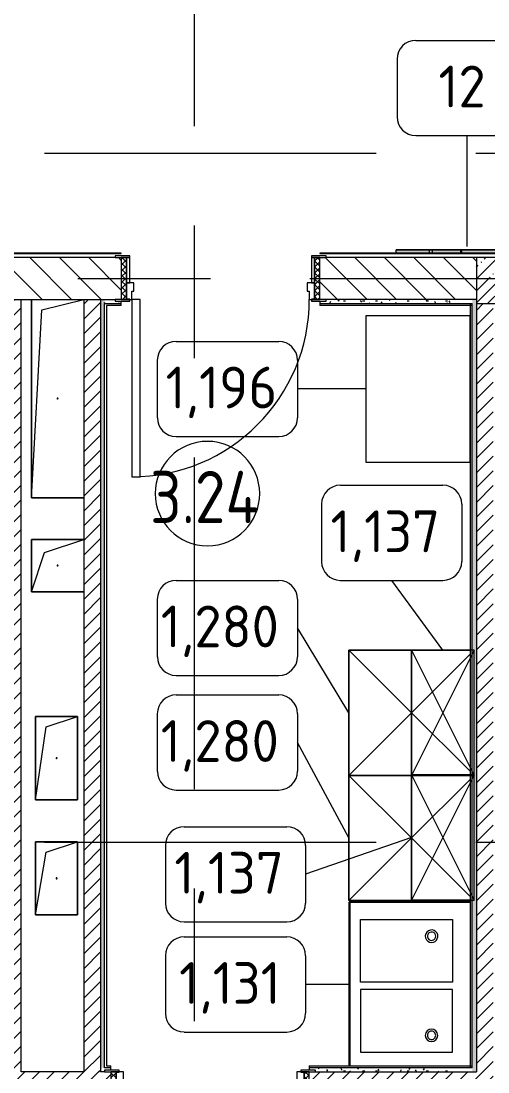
# Model space of a CAD drawing. Header units: millimetres. Extents: x 957 to 67880, y -2706 to 27400.
# Drawn here: x 34500 to 36736, y 6700 to 11733 of the extents above; entities that cross this region are included whole.
import ezdxf

# ---------------------------------------------------------------- set-up
doc = ezdxf.new("R2010")
doc.units = ezdxf.units.MM
doc.linetypes.add('Осевая', pattern=[3175, 635, -476.25, 1587.5, -476.25])
for name, color, linetype, lineweight in [('A-AREA-IDEN', 7, 'Continuous', 9), ('A-DOOR', 7, 'Continuous', 9), ('A-DOOR-FRAM-2', 7, 'Continuous', 9), ('A-GENM', 7, 'Continuous', 9), ('A-WALL', 7, 'Continuous', 9), ('I-FURN-IDEN', 7, 'Continuous', 9), ('I-WALL', 7, 'Continuous', 9), ('Оси-2', 7, 'Осевая', 9)]:
    doc.layers.add(name, color=color, linetype=linetype, lineweight=lineweight)
for name, color, linetype, lineweight, true_color in [('A-DOOR-1', 7, 'Continuous', 9, 0xc0c0c0), ('A-DOOR-FRAM-1', 7, 'Continuous', 9, 0xc0c0c0), ('A-WALL-1', 9, 'Continuous', 9, 0x808080), ('A-WALL-FNSH-1', 9, 'Continuous', 9, 0x808080), ('I-FURN-1', 9, 'Continuous', 9, 0x808080), ('P-SANR-FIXT-1', 9, 'Continuous', 13, 0x808080)]:
    doc.layers.add(name, color=color, linetype=linetype, lineweight=lineweight, true_color=true_color)
doc.layers.add('I-FURN-3', color=7, linetype='Continuous', lineweight=9, transparency=1)
doc.styles.add('GOST Common_3', font='GOST_Common.ttf', dxfattribs={"width": 0.9, "height": 250})
doc.styles.add('GOST Common_4', font='GOST_Common.ttf', dxfattribs={"height": 200})
pattern_1 = [(45, (-57529.54, 0), (-35.35534, 35.35534), [])]
pattern_2 = [(0, (-57529.542, 0), (121.92, 30.48), [10.058, -81.382, 10.058, -81.382, -487.68]), (0, (-57529.542, 0), (121.92, 30.48), [-182.88, 10.058, -172.822, 10.058, -81.382, -213.36]), (0, (-57529.542, 0), (121.92, 30.48), [-457.2, 10.058, -50.902, 10.058, -142.342]), (120, (-57483.822, 15.24), (-87.356454, 90.345817), [10.058, -81.382, 10.058, -81.382, -487.68]), (120, (-57483.822, 15.24), (-87.356454, 90.345817), [-182.88, 10.058, -172.822, 10.058, -81.382, -213.36]), (120, (-57483.822, 15.24), (-87.356454, 90.345817), [-457.2, 10.058, -50.902, 10.058, -142.342]), (240, (-57468.582, 76.2), (-34.563546, -120.825817), [10.058, -81.382, 10.058, -81.382, -487.68]), (240, (-57468.582, 76.2), (-34.563546, -120.825817), [-182.88, 10.058, -172.822, 10.058, -81.382, -213.36]), (240, (-57468.582, 76.2), (-34.563546, -120.825817), [-457.2, 10.058, -50.902, 10.058, -142.342])]

# ---------------------------------------------------------------- blocks, each defined once
blk = doc.blocks.new('110_Дверь_СКБ_1Ст_Внутренняя1 - Д-8 950x2100h_охрана-V9-План расстановки мебели и оборудования 3 этажа в осях 23-33')
at = {"layer": 'A-DOOR'}
h = blk.add_hatch(dxfattribs=at)
h.set_pattern_fill('FP_6', color=256, style=0, pattern_type=2)
h.set_pattern_definition([(135, (1826.41, 164.685), (-14.14214, -14.14214), []), (225, (1826.41, 164.685), (14.14214, -14.14214), [])])
h.paths.add_polyline_path([(462.5, 100), (462.5, -100), (487.5, -100), (487.5, 100)])
at = {"layer": 'A-DOOR-FRAM-2'}
h = blk.add_hatch(dxfattribs=at)
h.set_pattern_fill('FP_7', color=256, style=0, pattern_type=2)
h.set_pattern_definition([(45, (-296.384, 164.685), (-14.1421, 14.1421), []), (135, (-296.384, 164.685), (-14.1421, -14.1421), [])])
h.paths.add_polyline_path([(-438.6, 100), (-462.5, 100), (-462.5, -100), (-437.5, -100), (-437.5, 100)])
at = {"layer": 'A-DOOR-1'}
for p, q in [((437.5, 950), (397.5, 950)), ((397.5, 950), (397.5, 100)), ((437.5, 100), (437.5, 950)), ((397.5, 100), (437.5, 100))]:
    blk.add_line(p, q, dxfattribs=at)
blk.add_arc((437.5, 100), 850, 90, 180, dxfattribs=at)
at = {"layer": 'A-DOOR-FRAM-1'}
for p, q in [((-422.5, 108), (-492.5, 108)), ((-492.5, 108), (-492.5, 100)), ((-422.5, 100), (-422.5, 108)), ((517.5, 108), (447.5, 108)), ((447.5, 108), (447.5, 100)), ((517.5, 100), (517.5, 108)), ((-492.5, 100), (-422.5, 100)), ((-437.5, 100), (-462.5, 100)), ((-462.5, 100), (-462.5, -100)), ((-412.5, 100), (-437.5, 100)), ((-437.5, 100), (-437.5, 20)), ((-437.5, -100), (-437.5, 100)), ((-422.5, 100), (-437.5, 100)), ((-437.5, 100), (-437.5, 99)), ((-437.5, 99), (-422.5, 99)), ((-422.5, 99), (-422.5, 100)), ((-412.5, 60), (-412.5, 100)), ((-402.5, 60), (-412.5, 60)), ((-402.5, 20), (-402.5, 60)), ((437.5, 60), (427.5, 60)), ((427.5, 60), (427.5, 20)), ((437.5, 100), (437.5, 60)), ((462.5, 100), (437.5, 100)), ((462.5, 100), (447.5, 100)), ((447.5, 100), (447.5, 99)), ((447.5, 100), (517.5, 100)), ((447.5, 99), (462.5, 99)), ((462.5, 20), (462.5, 100)), ((487.5, 100), (462.5, 100)), ((462.5, 100), (462.5, -100)), ((462.5, 99), (462.5, 100)), ((487.5, -100), (487.5, 100)), ((-437.5, 20), (-402.5, 20)), ((-422.5, 20), (-437.5, 20)), ((-437.5, 20), (-437.5, -100)), ((-422.5, -100), (-422.5, 20)), ((427.5, 20), (462.5, 20)), ((462.5, 20), (447.5, 20)), ((447.5, 20), (447.5, -100)), ((462.5, -100), (462.5, 20)), ((-422.5, -100), (-492.5, -100)), ((-492.5, -100), (-492.5, -108)), ((-462.5, -100), (-437.5, -100)), ((-437.5, -100), (-422.5, -100)), ((-422.5, -108), (-422.5, -100)), ((447.5, -100), (462.5, -100)), ((517.5, -100), (447.5, -100)), ((447.5, -100), (447.5, -108)), ((462.5, -100), (487.5, -100)), ((517.5, -108), (517.5, -100)), ((-492.5, -108), (-422.5, -108)), ((447.5, -108), (517.5, -108))]:
    blk.add_line(p, q, dxfattribs=at)
blk = doc.blocks.new('110_Дверь_СКБ_1Ст_Внутренняя1 - Д-8 950x2100h_охрана-32224770-План расстановки мебели и оборудования 3 этажа в осях 23-33')
at = {"layer": 'A-DOOR'}
h = blk.add_hatch(dxfattribs=at)
h.set_pattern_fill('FP_16', color=256, style=0, pattern_type=2)
h.set_pattern_definition([(135, (1826.41, 104.685), (-14.14214, -14.14214), []), (225, (1826.41, 104.685), (14.14214, -14.14214), [])])
h.paths.add_polyline_path([(487.5, 40), (462.5, 40), (462.5, -40), (487.5, -40)])
at = {"layer": 'A-DOOR-FRAM-2'}
h = blk.add_hatch(dxfattribs=at)
h.set_pattern_fill('FP_17', color=256, style=0, pattern_type=2)
h.set_pattern_definition([(45, (-296.384, 104.685), (-14.1421, 14.1421), []), (135, (-296.384, 104.685), (-14.1421, -14.1421), [])])
h.paths.add_polyline_path([(-437.5, 40), (-462.5, 40), (-462.5, -40), (-437.5, -39.4)])
at = {"layer": 'A-DOOR-1'}
for p, q in [((437.5, 890), (397.5, 890)), ((397.5, 890), (397.5, 40)), ((437.5, 40), (437.5, 890)), ((397.5, 40), (437.5, 40))]:
    blk.add_line(p, q, dxfattribs=at)
blk.add_arc((437.5, 40), 850, 90, 180, dxfattribs=at)
at = {"layer": 'A-DOOR-FRAM-1'}
for p, q in [((-422.5, 48), (-492.5, 48)), ((-492.5, 48), (-492.5, 40)), ((-492.5, 40), (-422.5, 40)), ((-437.5, 40), (-462.5, 40)), ((-462.5, 40), (-462.5, -40)), ((-412.5, 40), (-437.5, 40)), ((-437.5, 40), (-437.5, -40)), ((-437.5, -40), (-437.5, 40)), ((-422.5, 40), (-437.5, 40)), ((-437.5, 40), (-437.5, 39)), ((-437.5, 39), (-422.5, 39)), ((-422.5, 40), (-422.5, 48)), ((-422.5, 39), (-422.5, 40)), ((-412.5, 0), (-412.5, 40)), ((-402.5, 0), (-412.5, 0)), ((-402.5, -40), (-402.5, 0)), ((437.5, 0), (427.5, 0)), ((427.5, 0), (427.5, -40)), ((437.5, 40), (437.5, 0)), ((462.5, 40), (437.5, 40)), ((517.5, 48), (447.5, 48)), ((447.5, 48), (447.5, 40)), ((462.5, 40), (447.5, 40)), ((447.5, 40), (447.5, 39)), ((447.5, 40), (517.5, 40)), ((447.5, 39), (462.5, 39)), ((462.5, -40), (462.5, 40)), ((487.5, 40), (462.5, 40)), ((462.5, 40), (462.5, -40)), ((462.5, 39), (462.5, 40)), ((487.5, -40), (487.5, 40)), ((517.5, 40), (517.5, 48)), ((-422.5, -40), (-492.5, -40)), ((-492.5, -40), (-492.5, -48)), ((-492.5, -48), (-422.5, -48)), ((-462.5, -40), (-437.5, -40)), ((-422.5, -39), (-437.5, -39)), ((-437.5, -39), (-437.5, -40)), ((-437.5, -40), (-402.5, -40)), ((-437.5, -40), (-422.5, -40)), ((-422.5, -40), (-422.5, -39)), ((-422.5, -48), (-422.5, -40)), ((427.5, -40), (462.5, -40)), ((462.5, -39), (447.5, -39)), ((447.5, -39), (447.5, -40)), ((447.5, -40), (462.5, -40)), ((517.5, -40), (447.5, -40)), ((447.5, -40), (447.5, -48)), ((447.5, -48), (517.5, -48)), ((462.5, -40), (462.5, -39)), ((462.5, -40), (487.5, -40)), ((517.5, -48), (517.5, -40))]:
    blk.add_line(p, q, dxfattribs=at)
blk = doc.blocks.new('DOO_2D_Мойка двойная - 800х600-18611705-План расстановки мебели и оборудования 3 этажа в осях 23-33')
at = {"layer": 'P-SANR-FIXT-1'}
for p, q in [((-400, -416.2), (-400, 161)), ((-317.5, -365), (-317.5, 75)), ((-317.5, 75), (-17.5, 75)), ((-17.5, 75), (-17.5, -365)), ((17.5, 75), (17.5, -365)), ((317.5, 75), (17.5, 75)), ((317.5, -365), (317.5, 75)), ((-17.5, -365), (-317.5, -365)), ((17.5, -365), (317.5, -365)), ((-400, -420), (-400, -416.2)), ((383.5, -420), (-400, -420))]:
    blk.add_line(p, q, dxfattribs=at)
for centre, radius, start, end in [((-237.5, -25), 30, 360, 135), ((237.5, -25), 30, 90, 0), ((237.5, -25), 30, 0, 90), ((-237.5, -25), 30, 135, 360), ((-237.5, -25), 20, 51.4286, 360), ((-237.5, -25), 20, 360, 51.4286), ((237.5, -25), 20, 102.8571, 205.7143), ((237.5, -25), 20, 205.7143, 257.1429), ((237.5, -25), 20, 0, 102.8571), ((237.5, -25), 20, 257.1429, 308.5714), ((237.5, -25), 20, 308.5714, 0)]:
    blk.add_arc(centre, radius, start, end, dxfattribs=at)
blk = doc.blocks.new('GM_Отверстие прямоугольное _в плите_ - Отверстие-21958801-План расстановки мебели и оборудования 3 этажа в осях 23-33')
at = {"layer": 'A-GENM'}
for p, q in [((-100, -175), (-100, 175)), ((-100, 175), (100, 175)), ((100, 175), (-100, 175)), ((-100, 175), (-100, -175)), ((-50, 125), (100, 175)), ((100, 175), (100, -175)), ((100, -175), (100, 175)), ((-100, -175), (-50, 125)), ((100, -175), (-100, -175)), ((-100, -175), (100, -175))]:
    blk.add_line(p, q, dxfattribs=at)
for start, end in [(360, 180), (180, 360)]:
    blk.add_arc((0, 0), 2.5, start, end, dxfattribs=at)
blk = doc.blocks.new('GM_Отверстие прямоугольное _в плите_ - Отверстие-21992361-План расстановки мебели и оборудования 3 этажа в осях 23-33')
at = {"layer": 'A-GENM'}
for p, q in [((-100, -200), (-100, 200)), ((-100, 200), (100, 200)), ((100, 200), (-100, 200)), ((-100, 200), (-100, -200)), ((-50, 150), (100, 200)), ((100, 200), (100, -200)), ((100, -200), (100, 200)), ((-100, -200), (-50, 150)), ((100, -200), (-100, -200)), ((-100, -200), (100, -200))]:
    blk.add_line(p, q, dxfattribs=at)
for start, end in [(360, 180), (180, 360)]:
    blk.add_arc((0, 0), 2.5, start, end, dxfattribs=at)
blk = doc.blocks.new('GM_Отверстие прямоугольное _в плите_ - Отверстие-21992459-План расстановки мебели и оборудования 3 этажа в осях 23-33')
at = {"layer": 'A-GENM'}
for p, q in [((-125, -475), (-125, 475)), ((-125, 475), (-125, -475)), ((-75, 425), (125, 475)), ((-125, -475), (-75, 425)), ((125, -475), (-125, -475)), ((-125, -475), (125, -475))]:
    blk.add_line(p, q, dxfattribs=at)
for start, end in [(360, 180), (180, 360)]:
    blk.add_arc((0, 0), 2.5, start, end, dxfattribs=at)
blk = doc.blocks.new('GM_Отверстие прямоугольное _в плите_ - Отверстие-21605184-План расстановки мебели и оборудования 3 этажа в осях 23-33')
at = {"layer": 'A-GENM'}
for p, q in [((-125, -125), (-125, 125)), ((-125, 125), (125, 125)), ((125, 125), (-125, 125)), ((-125, 125), (-125, -125)), ((-62.5, 62.5), (125, 125)), ((-125, -125), (-62.5, 62.5)), ((125, -125), (-125, -125)), ((-125, -125), (125, -125))]:
    blk.add_line(p, q, dxfattribs=at)
for start, end in [(360, 180), (180, 360)]:
    blk.add_arc((0, 0), 2.5, start, end, dxfattribs=at)
blk = doc.blocks.new('Стол базовый прямоугольный - 1_196-25596001-План расстановки мебели и оборудования 3 этажа в осях 23-33')
at = {"layer": 'I-FURN-1'}
for p, q in [((350, 250), (-350, 250)), ((-350, 250), (-350, -250)), ((350, -250), (350, 250)), ((-350, -250), (350, -250))]:
    blk.add_line(p, q, dxfattribs=at)
blk = doc.blocks.new('Шкаф параметрический - 1_280-25596496-План расстановки мебели и оборудования 3 этажа в осях 23-33')
at = {"layer": 'I-FURN-1'}
for p, q in [((0, 582.3), (0, 300)), ((0, 300), (0, 582.3)), ((17.7, 582.3), (300, 300)), ((300, 300), (582.3, 582.3)), ((600, 300), (600, 582.3)), ((600, 582.3), (600, 300)), ((0, 0), (300, 300)), ((0, 300), (0, 0)), ((0, 0), (0, 300)), ((300, 300), (600, 0)), ((600, 0), (600, 300)), ((600, 300), (600, 0)), ((0, 0), (600, 0)), ((600, 0), (0, 0))]:
    blk.add_line(p, q, dxfattribs=at)
blk = doc.blocks.new('Шкаф параметрический - 1_137-25596775-План расстановки мебели и оборудования 3 этажа в осях 23-33')
at = {"layer": 'I-FURN-1'}
for p, q in [((0, 0), (600, 300)), ((0, 300), (600, 0)), ((600, 300), (0, 300)), ((0, 300), (0, 0)), ((0, 0), (0, 282.3)), ((600, 0), (600, 300)), ((600, 282.3), (600, 0)), ((0, 0), (600, 0)), ((598.1, 0), (0, 0)), ((600, 0), (598.1, 0))]:
    blk.add_line(p, q, dxfattribs=at)
blk = doc.blocks.new('Шкаф параметрический - 1_137-V74-План расстановки мебели и оборудования 3 этажа в осях 23-33')
at = {"layer": 'I-FURN-1'}
for p, q in [((0, 0), (600, 300)), ((0, 300), (600, 0)), ((600, 300), (0, 300)), ((0, 300), (0, 0)), ((0, 0), (0, 282.3)), ((600, 0), (600, 300)), ((600, 282.3), (600, 0)), ((0, 0), (600, 0)), ((1.9, 0), (0, 0)), ((600, 0), (1.9, 0))]:
    blk.add_line(p, q, dxfattribs=at)
blk = doc.blocks.new('Шкаф параметрический - 1_280-V75-План расстановки мебели и оборудования 3 этажа в осях 23-33')
at = {"layer": 'I-FURN-1'}
for p, q in [((0, 582.3), (0, 300)), ((0, 300), (0, 582.3)), ((17.7, 582.3), (300, 300)), ((300, 300), (582.3, 582.3)), ((600, 0), (600, 582.3)), ((600, 582.3), (600, 0)), ((0, 0), (300, 300)), ((0, 300), (0, 0)), ((0, 0), (0, 300)), ((300, 300), (600, 0)), ((0, 0), (600, 0)), ((600, 0), (0, 0))]:
    blk.add_line(p, q, dxfattribs=at)
blk = doc.blocks.new('Дерево_ декор - Дерево_ декор-32360999-План расстановки мебели и оборудования 3 этажа в осях 23-33')
at = {"layer": 'I-FURN-3'}
for points in [[(-812.9, 24.3), (-812.9, 8.3), (-639, 8.3), (-639, 24.3), (-810.2, 24.3)], [(-503.8, 24.3), (-503.8, 8.3), (-497.5, 8.3), (-497.5, 24.3)], [(497.5, 24.3), (497.5, 8.3), (503.8, 8.3), (503.8, 24.3)], [(733.9, 24.3), (639, 24.3), (639, 8.3), (812.9, 8.3), (812.9, 24.3), (769.7, 24.3)]]:
    blk.add_hatch(color=256, dxfattribs=at).paths.add_polyline_path(points)
h = blk.add_hatch(color=256, dxfattribs=at)
h.paths.add_polyline_path([(-410.3, 24.3), (-497.5, 24.3), (-497.5, 8.3), (-224.5, 8.3), (-224.5, 24.3), (-358.2, 24.3)])
h.paths.add_polyline_path([(-639, 24.3), (-639, 8.3), (-503.8, 8.3), (-503.8, 24.3), (-624.7, 24.3)])
h = blk.add_hatch(color=256, dxfattribs=at)
h.paths.add_polyline_path([(-101.1, 24.3), (-224.5, 24.3), (-224.5, 8.3), (-60, 8.3), (-60, 24.3), (-70.4, 24.3)])
h.paths.add_polyline_path([(224.5, 24.3), (60, 24.3), (60, 8.3), (224.5, 8.3)])
h = blk.add_hatch(color=256, dxfattribs=at)
h.paths.add_polyline_path([(428.3, 24.3), (224.5, 24.3), (224.5, 8.3), (497.5, 8.3), (497.5, 24.3), (448.3, 24.3)])
h.paths.add_polyline_path([(624.7, 24.3), (503.8, 24.3), (503.8, 8.3), (639, 8.3), (639, 24.3)])
at = {"layer": 'I-FURN-1'}
for p, q in [((-813.4, 24.3), (-813.4, 8.3)), ((-654.2, 24.3), (-812.9, 24.3)), ((-812.9, 24.3), (-654.4, 24.3)), ((-812.9, 8.3), (-654.2, 8.3)), ((-654.4, 8.3), (-812.9, 8.3)), ((-654.5, 24.3), (-654.5, 8.3)), ((-654.5, 24.3), (-224.5, 24.3)), ((-224.5, 8.3), (-654.5, 8.3)), ((-654.4, 24.3), (-639, 24.3)), ((-639, 8.3), (-654.4, 8.3)), ((-639, 24.3), (-654.3, 24.3)), ((-654.3, 8.3), (-639, 8.3)), ((-639.5, 24.3), (-654.2, 24.3)), ((-654.2, 8.3), (-639.5, 8.3)), ((-497.5, 24.3), (-639.5, 24.3)), ((-639.5, 8.3), (-497.5, 8.3)), ((-639, 8.3), (-639, 24.3)), ((-503.8, 24.3), (-503.8, 8.3)), ((-503.8, 24.3), (-503.8, 24.3)), ((-498.6, 24.3), (-503.8, 24.3)), ((-503.8, 24.3), (-497.5, 24.3)), ((-503.8, 8.3), (-503.8, 8.3)), ((-503.8, 8.3), (-498.6, 8.3)), ((-497.5, 8.3), (-503.8, 8.3)), ((-18.7, 24.3), (-497.8, 24.3)), ((-497.8, 8.3), (-18.7, 8.3)), ((-497.5, 24.3), (-497.5, 8.3)), ((-224.5, 24.3), (224.5, 24.3)), ((-224.5, 24.3), (-224.5, 8.3)), ((224.5, 8.3), (-224.5, 8.3)), ((0, 24.3), (-60, 24.3)), ((-60, 24.3), (-19.2, 24.3)), ((-60, 24.3), (-60, 8.3)), ((-19.2, 8.3), (-60, 8.3)), ((-60, 8.3), (0, 8.3)), ((-19.2, 24.3), (0, 24.3)), ((-19.2, 8.3), (-19.2, 24.3)), ((0, 8.3), (-19.2, 8.3)), ((-7.5, 24.3), (-18.4, 24.3)), ((-18.4, 8.3), (-14.9, 8.3)), ((-14.9, 8.3), (-7.5, 8.3)), ((0, 24.3), (-7.5, 24.3)), ((-7.5, 8.3), (0, 8.3)), ((7.5, 24.3), (0, 24.3)), ((0, 24.3), (0, 8.3)), ((60, 24.3), (0, 24.3)), ((0, 24.3), (19.2, 24.3)), ((0, 24.3), (0, 8.3)), ((0, 8.3), (7.5, 8.3)), ((19.2, 8.3), (0, 8.3)), ((0, 8.3), (60, 8.3)), ((14.9, 24.3), (7.5, 24.3)), ((7.5, 8.3), (18.4, 8.3)), ((18.4, 24.3), (14.9, 24.3)), ((497.8, 24.3), (18.7, 24.3)), ((18.7, 8.3), (497.8, 8.3)), ((19.2, 24.3), (60, 24.3)), ((19.2, 24.3), (19.2, 8.3)), ((60, 8.3), (19.2, 8.3)), ((60, 24.3), (60, 8.3)), ((224.5, 24.3), (654.5, 24.3)), ((224.5, 24.3), (224.5, 8.3)), ((654.5, 8.3), (224.5, 8.3)), ((639.5, 24.3), (497.5, 24.3)), ((497.5, 24.3), (503.8, 24.3)), ((497.5, 24.3), (497.5, 8.3)), ((503.8, 8.3), (497.5, 8.3)), ((497.5, 8.3), (639.5, 8.3)), ((503.8, 24.3), (498.6, 24.3)), ((498.6, 8.3), (503.8, 8.3)), ((503.8, 8.3), (503.8, 24.3)), ((503.8, 24.3), (503.8, 24.3)), ((503.8, 8.3), (503.8, 8.3)), ((654.3, 24.3), (639, 24.3)), ((639, 24.3), (654.4, 24.3)), ((639, 24.3), (639, 8.3)), ((654.4, 8.3), (639, 8.3)), ((639, 8.3), (654.3, 8.3)), ((654.2, 24.3), (639.5, 24.3)), ((639.5, 8.3), (654.2, 8.3)), ((812.9, 24.3), (654.2, 24.3)), ((654.2, 8.3), (812.9, 8.3)), ((654.4, 24.3), (812.9, 24.3)), ((812.9, 8.3), (654.4, 8.3)), ((654.5, 8.3), (654.5, 24.3)), ((813.4, 8.3), (813.4, 24.3))]:
    blk.add_line(p, q, dxfattribs=at)
blk = doc.blocks.new('Марка_Помещения - Номер-25198446-План расстановки мебели и оборудования 3 этажа в осях 23-33')
at = {"layer": 'A-AREA-IDEN'}
for start, end in [(360, 180), (180, 360)]:
    blk.add_arc((0, 0), 2.5, start, end, dxfattribs=at)
blk = doc.blocks.new('Марка_Мебель - В прямоуг_Balcon_Марка-25523697-План расстановки мебели и оборудования 3 этажа в осях 23-33')
at = {"layer": 'I-FURN-IDEN'}
for p, q in [((-2.455, 2.278), (2.455, 2.278)), ((-3.355, 1.378), (-3.355, -1.384)), ((3.355, 1.378), (3.355, -1.378)), ((-2.461, -2.278), (2.455, -2.278))]:
    blk.add_line(p, q, dxfattribs=at)
for centre, radius, start, end in [((-2.455, 1.378), 0.9, 90, 180), ((2.455, 1.378), 0.9, 0, 90), ((-2.461, -1.384), 0.893, 180, 270), ((2.455, -1.378), 0.9, 270, 0)]:
    blk.add_arc(centre, radius, start, end, dxfattribs=at)

msp = doc.modelspace()

# ---------------------------------------------------------------- hatches: boundary and pattern name
at = {"layer": 'I-WALL'}
h = msp.add_hatch(dxfattribs=at)
h.set_pattern_fill('FP_3', color=256, style=0, pattern_type=2)
h.set_pattern_definition([(135, (-57529.54, 0), (-70.71068, -70.71068), [])])
h.paths.add_polyline_path([(47595.5, 10400), (49600.5, 10400), (49600.5, 10600), (47565.5, 10600), (47565.5, 10400)])
h.paths.add_polyline_path([(44753.5, 10400), (46115.5, 10400), (46115.5, 10600), (44080.5, 10600), (44080.5, 10400), (44178.3, 10400)])
h.paths.add_polyline_path([(36542.8, 10400), (36680.5, 10400.5), (36680.5, 10600), (35930.5, 10600), (35930.5, 10400), (36151, 10400)])
h.paths.add_polyline_path([(34500.5, 10400), (34980.5, 10400), (34980.5, 10600), (33855.5, 10600), (33855.5, 10400), (34420.5, 10400)])
h.paths.add_polyline_path([(32255.5, 10400), (32455.5, 10400), (32455.5, 10600), (32080.5, 10600), (32080.5, 10400), (32100.5, 10400)])
h = msp.add_hatch(dxfattribs=at)
h.set_pattern_fill('FP_4', color=256, style=0, pattern_type=2)
h.set_pattern_definition([(45, (-57529.54, 0), (-57.024626, 57.024626), []), (45, (-57472.52, 0), (-57.024626, 57.024626), [100.806, -20.161, 3.353, -16.808])])
h.paths.add_polyline_path([(43542.1, 10380), (44080.5, 10380), (44080.5, 10600), (36680.5, 10600), (36680.5, 10380), (42269.5, 10380)])
h = msp.add_hatch(dxfattribs=at)
h.set_pattern_fill('FP_5', color=256, style=0, pattern_type=2)
h.set_pattern_definition(pattern_1)
h.paths.add_polyline_path([(34474.9, 100), (34500.5, 100), (34499.5, 3755), (34420.5, 3755), (34420.5, 100)])
h.paths.add_polyline_path([(34500.5, 5155), (34500.5, 10400), (34420.5, 10400), (34420.5, 5155), (34499.5, 5155)])
h = msp.add_hatch(dxfattribs=at)
h.set_pattern_fill('FP_5', color=256, style=0, pattern_type=2)
h.set_pattern_definition(pattern_1)
h.paths.add_polyline_path([(34880.5, 6700), (34880.5, 10400), (34800.5, 10400), (34800.5, 6700), (34880.3, 6700)])
h = msp.add_hatch(dxfattribs=at)
h.set_pattern_fill('FP_35', color=256, style=0, pattern_type=2)
h.set_pattern_definition(pattern_2)
h.paths.add_polyline_path([(34880.5, 6720), (34900.5, 6720), (34900.5, 10400), (34880.5, 10400), (34880.5, 7445.6)])
h = msp.add_hatch(dxfattribs=at)
h.set_pattern_fill('FP_35', color=256, style=0, pattern_type=2)
h.set_pattern_definition(pattern_2)
h.paths.add_polyline_path([(36151, 10380), (36660.5, 10380), (36660.5, 10400), (35960.5, 10400), (35960.5, 10392), (35930.5, 10392), (35930.5, 10380)])
h.paths.add_polyline_path([(34950.5, 10380), (34980.5, 10380), (34980.5, 10392), (34950.5, 10392.5), (34950.5, 10400), (34900.5, 10400), (34900.5, 10380)])
h = msp.add_hatch(dxfattribs=at)
h.set_pattern_fill('FP_35', color=256, style=0, pattern_type=2)
h.set_pattern_definition(pattern_2)
h.paths.add_polyline_path([(36674.2, 6700), (36680.5, 6700), (36680.5, 10400), (36660.5, 10400), (36660.5, 8720.4), (36669.1, 8720.4), (36669.1, 7522.3), (36660.5, 7522.3), (36660.5, 6700)])
h = msp.add_hatch(dxfattribs=at)
h.set_pattern_fill('FP_5', color=256, style=0, pattern_type=2)
h.set_pattern_definition(pattern_1)
h.paths.add_polyline_path([(36760.5, 5400), (36760.5, 10380), (36680.5, 10380), (36680.5, 5400)])
h = msp.add_hatch(dxfattribs=at)
h.set_pattern_fill('FP_5', color=256, style=0, pattern_type=2)
h.set_pattern_definition(pattern_1)
h.paths.add_polyline_path([(36660.5, 6620), (36680.5, 6620), (36680.5, 6700), (35880.5, 6700), (35880.5, 6620), (36542.8, 6620)])
h.paths.add_polyline_path([(34930.5, 6620), (34930.5, 6700), (34500.5, 6700), (34500.5, 6620), (34900.5, 6620)])
h = msp.add_hatch(dxfattribs=at)
h.set_pattern_fill('FP_35', color=256, style=0, pattern_type=2)
h.set_pattern_definition(pattern_2)
h.paths.add_polyline_path([(35910.5, 6700), (36660.5, 6700), (36660.5, 6720), (35880.5, 6720), (35880.5, 6708), (35910.5, 6708), (35910.5, 6700.8)])
h.paths.add_polyline_path([(34880.5, 6700), (34900.5, 6700), (34900.5, 6708), (34930.5, 6708), (34930.5, 6720), (34880.5, 6720), (34880.5, 6708)])

# ---------------------------------------------------------------- linework, layer by layer
at = {"layer": 'A-WALL'}
for p, q in [((34880.5, 10400), (34880.5, 6700)), ((34900.5, 10400), (34950.5, 10400)), ((36680.5, 10400), (35960.5, 10400)), ((34900.5, 6700), (34880.5, 6700)), ((35910.5, 6700), (36680.5, 6700))]:
    msp.add_line(p, q, dxfattribs=at)
at = {"layer": 'A-WALL-1'}
for p, q in [((34950.5, 10600), (33910.5, 10600)), ((46085.5, 10600), (35960.5, 10600)), ((36680.5, 10600), (36680.5, 6700)), ((34400.5, 10400), (34900.5, 10400)), ((34500.5, 6700), (34500.5, 10400)), ((34800.5, 10400), (34800.5, 6700)), ((34900.5, 6720), (34900.5, 10380)), ((34900.5, 10380), (34980.5, 10380)), ((34980.5, 10380), (34980.5, 10392)), ((35930.5, 10392), (35930.5, 10380)), ((35930.5, 10380), (36660.5, 10380)), ((36680.5, 10380), (44080.5, 10380)), ((34800.5, 6700), (34500.5, 6700)), ((34930.5, 6720), (34900.5, 6720)), ((34930.5, 6708), (34930.5, 6720)), ((36660.5, 6720), (35880.5, 6720)), ((35880.5, 6720), (35880.5, 6708))]:
    msp.add_line(p, q, dxfattribs=at)
at = {"layer": 'A-WALL-FNSH-1'}
for p, q in [((34980.5, 10621), (33855.5, 10621)), ((34980.5, 10620), (34980.5, 10621)), ((39868.5, 10621), (35930.5, 10621)), ((35930.5, 10621), (35930.5, 10620)), ((33855.5, 10620), (34980.5, 10620)), ((35930.5, 10620), (39869.5, 10620))]:
    msp.add_line(p, q, dxfattribs=at)
at = {"layer": 'I-FURN-1'}
for p, q in [((36651.5, 7518.9), (36074.2, 7518.9)), ((36074.2, 7518.9), (36074.2, 6729)), ((36074.2, 6729), (36074.2, 7518.9)), ((36074.2, 7518.9), (36651.5, 7518.9))]:
    msp.add_line(p, q, dxfattribs=at)
at = {"layer": 'I-FURN-IDEN'}
for p, q in [((36635.7, 10652.9), (36635.7, 11184.8)), ((36151, 9971), (35823.9, 9971)), ((36519.1, 8720.4), (36274.7, 9054.3)), ((36069.1, 8420.4), (35823.9, 8826.5)), ((36069.1, 7820.4), (35823.9, 8277.8)), ((36369.1, 7822.3), (35862.4, 7646.7)), ((36074.2, 7118.9), (35862.4, 7118.9))]:
    msp.add_line(p, q, dxfattribs=at)
at = {"layer": 'I-WALL'}
for p, q in [((34909.5, 10371), (34909.5, 6729)), ((34980.5, 10371), (34909.5, 10371)), ((34980.5, 10371), (34980.5, 10380)), ((35930.5, 10380), (35930.5, 10371)), ((36660.5, 10371), (35930.5, 10371)), ((36651.5, 6720.5), (36651.5, 10379.5)), ((36651.5, 10379.5), (36660.5, 10379.5)), ((36660.5, 6720), (36660.5, 10380)), ((34909.5, 6729), (34930.5, 6729)), ((34930.5, 6720), (34930.5, 6729)), ((35880.5, 6729), (36660.5, 6729)), ((35880.5, 6729), (35880.5, 6720)), ((36651.5, 6720.5), (36660.5, 6720.5))]:
    msp.add_line(p, q, dxfattribs=at)
at = {"layer": 'Оси-2'}
for p, q in [((35330.5, 593.7), (35330.5, 19191.6)), ((27152.2, 11100), (65200.5, 11100)), ((28422.2, 10500), (65200.5, 10500)), ((27152.2, 7800), (65200.5, 7800))]:
    msp.add_line(p, q, dxfattribs=at)

# ---------------------------------------------------------------- block references
at = {"layer": 'A-AREA-IDEN', "xscale": 99.99999999999993, "yscale": 99.99999999999993, "zscale": 99.99999999999993}
msp.add_blockref('Марка_Помещения - Номер-25198446-План расстановки мебели и оборудования 3 этажа в осях 23-33', (35393, 9469.9), dxfattribs=at)
at = {"layer": 'A-DOOR-1', "rotation": 180}
for name, p in [('110_Дверь_СКБ_1Ст_Внутренняя1 - Д-8 950x2100h_охрана-V9-План расстановки мебели и оборудования 3 этажа в осях 23-33', (35468, 10500)), ('110_Дверь_СКБ_1Ст_Внутренняя1 - Д-8 950x2100h_охрана-32224770-План расстановки мебели и оборудования 3 этажа в осях 23-33', (35418, 6660))]:
    msp.add_blockref(name, p, dxfattribs=at)
at = {"layer": 'A-GENM'}
for name, p in [('GM_Отверстие прямоугольное _в плите_ - Отверстие-21992459-План расстановки мебели и оборудования 3 этажа в осях 23-33', (34675.5, 9925)), ('GM_Отверстие прямоугольное _в плите_ - Отверстие-21605184-План расстановки мебели и оборудования 3 этажа в осях 23-33', (34675.5, 9125)), ('GM_Отверстие прямоугольное _в плите_ - Отверстие-21992361-План расстановки мебели и оборудования 3 этажа в осях 23-33', (34670.5, 8202.4)), ('GM_Отверстие прямоугольное _в плите_ - Отверстие-21958801-План расстановки мебели и оборудования 3 этажа в осях 23-33', (34670.5, 7627))]:
    msp.add_blockref(name, p, dxfattribs=at)
at = {"layer": 'I-FURN-1'}
for name, p, rotation in [('Дерево_ декор - Дерево_ декор-32360999-План расстановки мебели и оборудования 3 этажа в осях 23-33', (37108.7, 10645.3), 180), ('Стол базовый прямоугольный - 1_196-25596001-План расстановки мебели и оборудования 3 этажа в осях 23-33', (36401, 9971), 90), ('Шкаф параметрический - 1_280-25596496-План расстановки мебели и оборудования 3 этажа в осях 23-33', (36069.1, 8720.4), 269.9999999999994), ('Шкаф параметрический - 1_137-25596775-План расстановки мебели и оборудования 3 этажа в осях 23-33', (36369.1, 8720.4), 269.9999999999994), ('Шкаф параметрический - 1_280-V75-План расстановки мебели и оборудования 3 этажа в осях 23-33', (36069.1, 8120.4), 269.9999999999994), ('Шкаф параметрический - 1_137-V74-План расстановки мебели и оборудования 3 этажа в осях 23-33', (36369.1, 8122.3), 269.9999999999994)]:
    msp.add_blockref(name, p, dxfattribs=dict(at, rotation=rotation))
at = {"layer": 'I-FURN-IDEN', "xscale": 99.99999999999993, "yscale": 99.99999999999993, "zscale": 99.99999999999993}
for p in [(36635.7, 11412.6), (35488.4, 9971), (36274.7, 9282.1), (35488.4, 8826.5), (35488.4, 8277.8), (35526.9, 7646.7), (35526.9, 7118.9)]:
    msp.add_blockref('Марка_Мебель - В прямоуг_Balcon_Марка-25523697-План расстановки мебели и оборудования 3 этажа в осях 23-33', p, dxfattribs=at)
at = {"layer": 'P-SANR-FIXT-1', "rotation": 270.0000000000002}
msp.add_blockref('DOO_2D_Мойка двойная - 800х600-18611705-План расстановки мебели и оборудования 3 этажа в осях 23-33', (36490.5, 7112.5), dxfattribs=at)

# ---------------------------------------------------------------- texts
at = {"layer": 'A-AREA-IDEN', "insert": (35118.3, 9578.5), "char_height": 250, "width": 685.443, "attachment_point": 1, "style": 'GOST Common_3'}
msp.add_mtext('3.24', dxfattribs=at)
at = {"layer": 'I-FURN-IDEN', "char_height": 200, "attachment_point": 1, "style": 'GOST Common_4'}
for s, insert, width in [('12', (36498.7, 11519.6), 296.624), ('1,196', (35192.4, 10078), 681.434), ('1,137', (35982.2, 9389.1), 673.417), ('1,280', (35169.4, 8933.6), 737.552), ('1,280', (35169.4, 8384.8), 737.552), ('1,137', (35234.4, 7753.7), 673.417), ('1,131', (35257.4, 7226), 617.299)]:
    msp.add_mtext(s, dxfattribs=dict(at, insert=insert, width=width))

doc.saveas('drawing.dxf')
